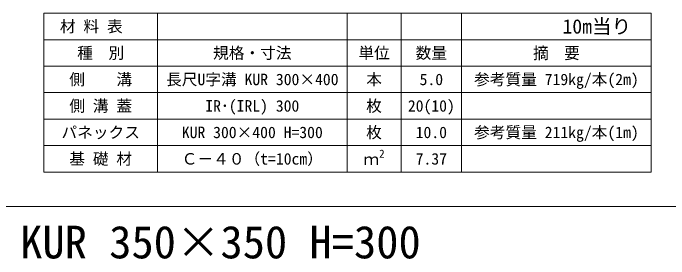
# Model space of a CAD drawing. Units: millimetres at full size, sheet at 1:40; details may follow other scales. Extents: x 206103 to 244503, y 883348 to 903496.
# Drawn here: x 228533 to 230436, y 896096 to 896811 of the extents above; entities that cross this region are included whole.
import ezdxf
from ezdxf.enums import TextEntityAlignment as Align

# ---------------------------------------------------------------- set-up
doc = ezdxf.new("R2010")
doc.units = ezdxf.units.MM
doc.header["$LTSCALE"] = 40
for name, color, linetype, lineweight in [('Defpoints_3', 8, 'Continuous', 0), ('図枠', 5, 'Continuous', 13), ('寸法・材料表', 7, 'Continuous', 13)]:
    doc.layers.add(name, color=color, linetype=linetype, lineweight=lineweight)
doc.layers.add('文字', color=7, linetype='Continuous')
doc.styles.add('ＭＳ ゴシック', font='')
doc.styles.add('ＭＳ Ｐゴシック', font='')
doc.styles.get('ＭＳ ゴシック').set_extended_font_data('MS Gothic')
doc.styles.get('ＭＳ Ｐゴシック').set_extended_font_data('MS PGothic')

msp = doc.modelspace()

# ---------------------------------------------------------------- linework, layer by layer
at = {"layer": 'Defpoints_3'}
for p, q in [((228621.89, 896810.77), (230384.53, 896810.77)), ((228621.89, 896810.77), (228621.89, 896733.33)), ((228951.89, 896810.77), (228951.89, 896733.33)), ((229501.89, 896810.77), (229501.89, 896733.33)), ((229658.53, 896810.77), (229658.53, 896733.33)), ((229834.53, 896810.77), (229834.53, 896733.33)), ((230384.53, 896810.77), (230384.53, 896733.33))]:
    msp.add_line(p, q, dxfattribs=at)
at = {"layer": '図枠'}
msp.add_line((227303.21, 896248.33), (244503.21, 896248.33), dxfattribs=at)
at = {"layer": '寸法・材料表'}
for p, q in [((228621.89, 896733.33), (230384.53, 896733.33)), ((228621.89, 896733.33), (228621.89, 896348.33)), ((228951.89, 896733.33), (228951.89, 896348.33)), ((229501.89, 896733.33), (229501.89, 896348.33)), ((229658.53, 896733.33), (229658.53, 896348.33)), ((229834.53, 896733.33), (229834.53, 896348.33)), ((230384.53, 896733.33), (230384.53, 896348.33)), ((228621.89, 896656.33), (230384.53, 896656.33)), ((228621.89, 896579.33), (230384.53, 896579.33)), ((228621.89, 896502.33), (230384.53, 896502.33)), ((228621.89, 896425.33), (230384.53, 896425.33)), ((228621.89, 896348.33), (230384.53, 896348.33))]:
    msp.add_line(p, q, dxfattribs=at)

# ---------------------------------------------------------------- texts
at = {"layer": '寸法・材料表', "style": 'ＭＳ ゴシック'}
msp.add_text('\u3000材 料 表', height=33.42, dxfattribs=at).set_placement((228622.94, 896772.05), align=Align.MIDDLE_LEFT)
msp.add_text('10m当り\u3000', height=41.77, dxfattribs=at).set_placement((230383.47, 896772.05), align=Align.MIDDLE_RIGHT)
for s, p in [('種\u3000別', (228786.89, 896694.83)), ('規格・寸法', (229226.89, 896694.83)), ('単位', (229580.21, 896694.83)), ('数量', (229746.53, 896694.83)), ('側\u3000\u3000溝', (228786.89, 896617.83)), ('長尺U字溝 KUR 300×400', (229226.89, 896617.83)), ('本', (229580.21, 896617.83)), ('参考質量 719kg/本(2m)', (230109.53, 896617.83)), ('5.0', (229746.53, 896617.83)), ('側 溝 蓋', (228786.89, 896540.83)), ('枚', (229580.21, 896540.83)), ('IR･(IRL) 300', (229226.89, 896540.83)), ('20(10)', (229746.53, 896540.83)), ('パネックス', (228786.89, 896463.83)), ('KUR 300×400 H=300', (229226.89, 896463.83)), ('枚', (229580.21, 896463.83)), ('10.0', (229746.53, 896463.83)), ('参考質量 211kg/本(1m)', (230109.53, 896463.83)), ('基 礎 材', (228786.89, 896386.83)), ('Ｃ－４０（t=10cm）', (229226.89, 896386.83)), ('7.37', (229746.53, 896386.83))]:
    msp.add_text(s, height=33.42, dxfattribs=at).set_placement(p, align=Align.MIDDLE_CENTER)
at = {"layer": '寸法・材料表', "style": 'ＭＳ Ｐゴシック', "width": 0.95}
msp.add_text('摘\u3000要', height=34.84, dxfattribs=at).set_placement((230109.53, 896694.83), align=Align.MIDDLE_CENTER)
at = {"layer": '寸法・材料表', "style": 'ＭＳ ゴシック'}
for s, height, p in [('2', 23.39, (229595.02, 896383.2)), ('ｍ', 33.42, (229549.44, 896358.56))]:
    msp.add_text(s, height=height, dxfattribs=at).set_placement(p, align=Align.BOTTOM_LEFT)
at = {"layer": '文字', "style": 'ＭＳ ゴシック'}
msp.add_text('KUR 350×350 H=300', height=94.94, dxfattribs=at).set_placement((228553.21, 896068.83), align=Align.BOTTOM_LEFT)

doc.saveas('drawing.dxf')
